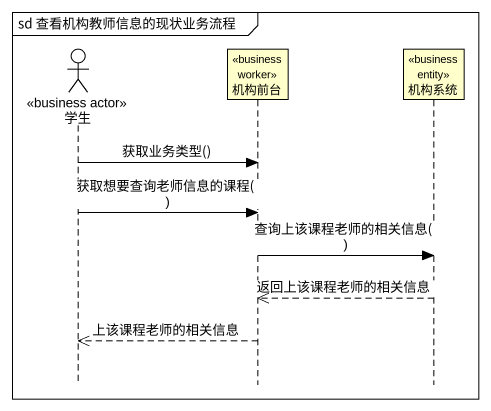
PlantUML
@startuml
mainframe sd 查看机构教师信息的现状业务流程
hide footbox
actor 学生 <<business actor>>
participant 机构前台 <<business worker>>
participant 机构系统 <<business entity>>

学生 -> 机构前台 : 获取业务类型()
学生 -> 机构前台 : 获取想要查询老师信息的课程()
机构前台 -> 机构系统 : 查询上该课程老师的相关信息()
机构系统 -->> 机构前台 : 返回上该课程老师的相关信息
机构前台 -->> 学生 : 上该课程老师的相关信息
@enduml
